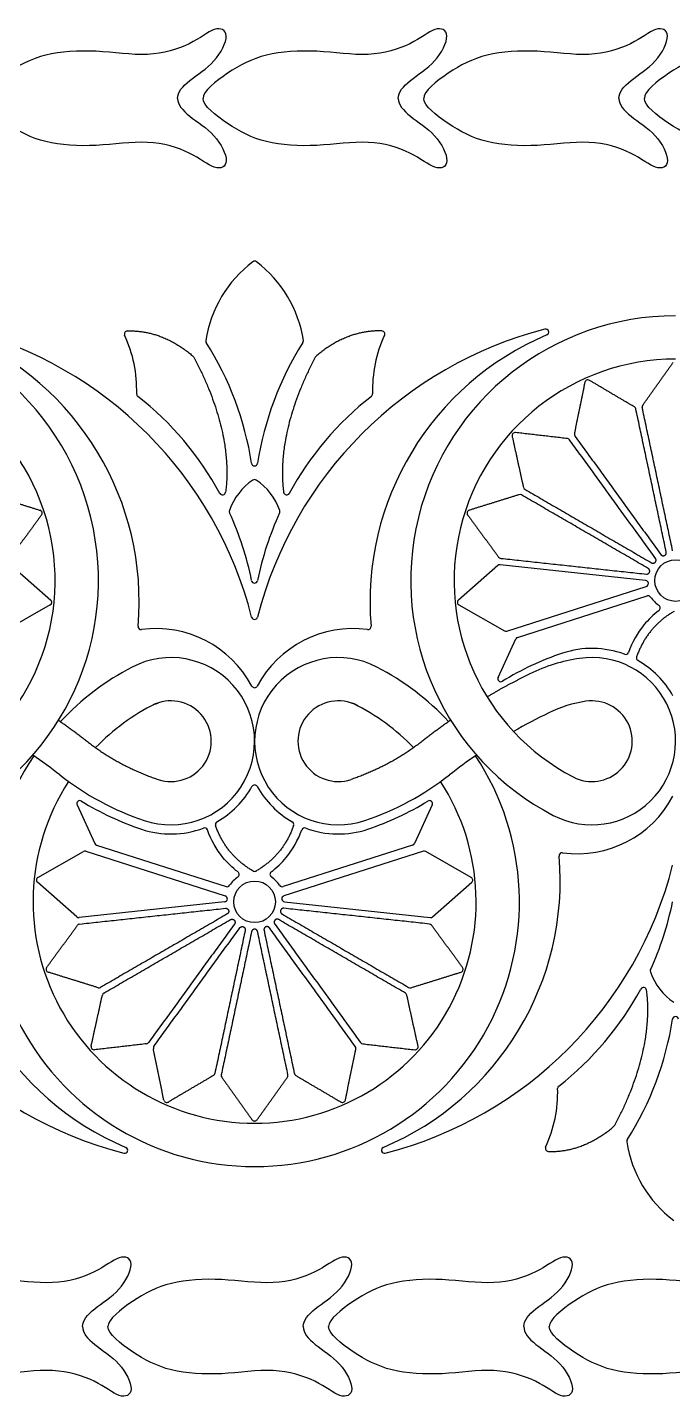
# Model space of a CAD drawing. Header units: millimetres. Extents: x -100 to 100, y -100 to 100.
# Drawn here: x 14.17 to 29.04, y -99.23 to -67.63 of the extents above; entities that cross this region are included whole.
import ezdxf

# ---------------------------------------------------------------- set-up
doc = ezdxf.new("R2010")
doc.units = ezdxf.units.MM
doc.header["$MEASUREMENT"] = 0
doc.layers.add('Layer 03', color=5, linetype='Continuous')

msp = doc.modelspace()

# ---------------------------------------------------------------- linework, layer by layer
at = {"layer": 'Layer 03'}
for p, q in [((13.805, -80.039), (14.711, -80.834)), ((25.013, -80.039), (24.107, -80.834)), ((28.423, -80.385), (25.067, -80.021)), ((25.223, -81.552), (28.437, -80.522)), ((25.472, -81.694), (28.457, -80.737)), ((14.699, -80.948), (13.652, -81.546)), ((24.119, -80.948), (25.166, -81.546)), ((25.021, -82.617), (25.429, -81.732)), ((15.316, -85.56), (15.725, -86.446)), ((23.502, -85.56), (23.094, -86.446)), ((15.767, -86.483), (18.753, -87.44)), ((23.051, -86.483), (20.066, -87.44)), ((14.414, -87.229), (15.462, -86.631)), ((15.518, -86.625), (18.732, -87.655)), ((23.3, -86.625), (20.086, -87.655)), ((24.404, -87.229), (23.357, -86.631)), ((15.309, -88.139), (14.403, -87.343)), ((23.509, -88.139), (24.416, -87.343)), ((18.719, -87.792), (15.363, -88.156)), ((20.1, -87.792), (23.455, -88.156))]:
    msp.add_line(p, q, dxfattribs=at)
for centre in [(29.114, -80.384), (19.409, -87.793)]:
    msp.add_circle(centre, 0.48, dxfattribs=at)
for centre, radius, start, end in [((21.054, -75.269), 2.8, 127.0477, 171.3906), ((19.409, -73.09), 0.0704, 52.9523, 127.0477), ((17.765, -75.269), 2.8, 8.6094, 52.9523), ((9.705, -80.384), 6.105, 297.4996, 90), ((29.114, -80.384), 6.105, 90, 242.5004), ((10.073, -80.87), 6.675, 355.1109, 67.0985), ((10.416, -83.507), 9.211, 14.3254, 75.5405), ((16.478, -74.699), 0.0704, 92.313, 204.7926), ((13.676, -75.993), 3.016, 358.3699, 24.7926), ((18.355, -74.86), 0.0704, 171.3906, 212.3831), ((28.402, -83.507), 9.211, 104.4595, 165.6746), ((20.463, -74.86), 0.0704, 327.6169, 8.6094), ((28.745, -80.87), 6.675, 112.9015, 184.8891), ((25.142, -75.993), 3.016, 155.2074, 181.6301), ((22.341, -74.699), 0.0704, 335.2074, 87.687), ((26.12, -74.656), 0.0704, 292.9015, 104.4595), ((12.167, -78.785), 7.257, 8.7502, 32.3831), ((26.651, -78.785), 7.257, 147.6169, 171.2498), ((9.705, -80.384), 5.107, 297.5, 90), ((17.949, -75.269), 0.0704, 27.8858, 48.7274), ((20.869, -75.269), 0.0704, 131.2726, 152.1142), ((29.114, -80.384), 5.107, 90, 242.5), ((27.09, -75.828), 0.0704, 59.4455, 168.4501), ((16.761, -76.081), 0.0704, 178.3699, 231.9383), ((12.272, -81.814), 7.211, 28.5007, 51.9383), ((26.546, -81.814), 7.211, 128.0617, 151.4993), ((22.057, -76.081), 0.0704, 308.0617, 1.6301), ((28.129, -76.441), 0.0704, 11.9739, 59.4455), ((28.413, -76.381), 0.0704, 144.5023, 191.9739), ((25.415, -77.042), 0.0704, 83.3932, 192.3979), ((26.849, -77.009), 0.0704, 168.4501, 215.9217), ((26.613, -77.18), 0.0704, 35.9217, 83.3932), ((19.409, -77.67), 0.0704, 188.7502, 351.2498), ((18.671, -78.339), 0.0704, 208.5007, 352.3825), ((20.16, -79.237), 1.411, 124.0307, 160.5139), ((19.409, -78.126), 0.0704, 55.9693, 124.0307), ((18.659, -79.237), 1.411, 19.4861, 55.9693), ((20.147, -78.339), 0.0704, 187.6175, 331.4993), ((25.674, -78.219), 0.0704, 192.3979, 239.8694), ((25.528, -78.471), 0.0704, 59.8694, 107.341), ((14.442, -78.831), 0.0704, 323.6544, 72.659), ((18.895, -78.79), 0.0704, 160.5139, 204.5409), ((12.272, -81.814), 7.211, 11.4156, 24.5409), ((26.546, -81.814), 7.211, 155.4591, 168.5844), ((19.923, -78.79), 0.0704, 335.4591, 19.4861), ((24.376, -78.831), 0.0704, 107.341, 216.3456), ((25.091, -79.802), 0.0704, 216.3456, 263.8172), ((25.06, -80.091), 0.0704, 83.8172, 131.2888), ((19.409, -80.373), 0.0704, 191.4156, 348.5844), ((28.416, -80.455), 0.0704, 287.765, 83.8172), ((14.665, -80.887), 0.0704, 299.7066, 48.7112), ((24.154, -80.887), 0.0704, 131.2888, 240.2934), ((28.479, -80.805), 0.0704, 33.5099, 107.765), ((29.114, -80.384), 0.691, 213.5099, 236.113), ((28.689, -81.016), 0.0704, 307.3775, 56.113), ((16.795, -81.445), 0.0704, 175.1109, 277.7055), ((17.139, -83.991), 2.499, 27.959, 97.7055), ((19.409, -81.21), 0.0704, 194.3254, 345.6746), ((21.679, -83.991), 2.499, 82.2945, 152.041), ((22.023, -81.445), 0.0704, 262.2945, 4.8891), ((25.201, -81.485), 0.0704, 240.2934, 287.765), ((25.493, -81.761), 0.0704, 107.765, 155.2366), ((28.653, -88.456), 6.747, 108.5717, 121.5567), ((27.185, -84.089), 2.14, 69.4855, 108.5717), ((27.96, -82.019), 0.0704, 249.4855, 339.7509), ((28.28, -82.169), 0.0704, 160.5333, 240.307), ((19.409, -87.793), 6.105, 117.5, 137.1136), ((17.481, -84.089), 1.928, 251.4283, 117.5), ((21.338, -84.089), 1.928, 62.5, 288.5717), ((19.409, -87.793), 6.105, 42.8864, 62.5), ((27.482, -86.083), 3.945, 98.4745, 115.9504), ((27.185, -84.089), 1.928, 242.5011, 98.4745), ((27.185, -84.089), 2.14, 29.2482, 60.307), ((25.085, -82.647), 0.0704, 155.2366, 301.5567), ((19.409, -82.786), 0.0704, 207.959, 332.041), ((19.409, -87.793), 5.107, 116.6819, 135.8742), ((17.481, -84.089), 0.93, 251.4283, 117.5), ((21.338, -84.089), 0.93, 62.5, 288.5717), ((19.409, -87.793), 5.107, 44.1258, 63.3181), ((27.482, -86.083), 2.947, 98.4745, 115.9504), ((27.185, -84.089), 0.93, 242.5, 98.4745), ((31.795, -94.945), 12.802, 115.9504, 120.0797), ((19.409, -87.793), 6.105, 146.5062, 270), ((7.023, -94.945), 12.802, 51.9283, 55.3877), ((19.409, -87.793), 6.105, 270, 33.4938), ((31.795, -94.945), 12.802, 124.6123, 128.0717), ((18.948, -79.721), 6.536, 231.9279, 251.4283), ((19.87, -79.721), 6.536, 288.5717, 308.0721), ((19.409, -87.793), 5.107, 147.1032, 270), ((17.481, -84.089), 2.14, 299.693, 330.7518), ((19.409, -85.168), 0.0704, 29.2482, 150.7518), ((19.409, -87.793), 5.107, 270, 32.8968), ((21.338, -84.089), 2.14, 209.2482, 240.307), ((15.38, -85.53), 0.0704, 58.4433, 204.7634), ((18.948, -79.721), 6.747, 238.4433, 251.4283), ((19.87, -79.721), 6.747, 288.5717, 301.5567), ((23.438, -85.53), 0.0704, 335.2366, 121.5567), ((26.844, -84.186), 2.499, 262.2945, 332.041), ((17.481, -84.089), 2.14, 251.4283, 290.5145), ((18.255, -86.159), 0.0704, 20.2491, 110.5145), ((18.576, -86.009), 0.0704, 119.693, 199.4667), ((20.243, -86.009), 0.0704, 340.5333, 60.307), ((20.563, -86.159), 0.0704, 69.4855, 159.7509), ((21.338, -84.089), 2.14, 249.4855, 288.5717), ((15.789, -86.416), 0.0704, 204.7634, 252.235), ((23.03, -86.416), 0.0704, 287.765, 335.2366), ((19.04, -87.307), 6.675, 175.1109, 247.0985), ((15.497, -86.692), 0.0704, 72.235, 119.7066), ((19.778, -87.307), 6.675, 292.9015, 4.8891), ((23.322, -86.692), 0.0704, 60.2934, 107.765), ((26.499, -86.733), 0.0704, 82.2945, 184.8891), ((18.697, -84.671), 9.211, 194.3254, 255.5405), ((18.985, -87.161), 0.0704, 303.887, 52.6225), ((19.409, -87.021), 0.0704, 240.0428, 299.9572), ((19.834, -87.161), 0.0704, 127.3775, 236.113), ((20.121, -84.671), 9.211, 284.4595, 345.6746), ((14.449, -87.29), 0.0704, 119.7066, 228.7112), ((18.774, -87.373), 0.0704, 252.235, 326.4901), ((19.409, -87.793), 0.691, 123.887, 146.4901), ((19.409, -87.793), 0.691, 33.5099, 56.113), ((20.044, -87.373), 0.0704, 213.5099, 287.765), ((24.369, -87.29), 0.0704, 311.2888, 60.2934), ((18.711, -87.722), 0.0704, 276.1828, 72.235), ((20.107, -87.722), 0.0704, 107.765, 263.8172), ((21.976, -86.363), 7.211, 335.4591, 348.5844), ((15.355, -88.086), 0.0704, 228.7112, 276.1828), ((23.463, -88.086), 0.0704, 263.8172, 311.2888), ((15.387, -88.375), 0.0704, 96.1828, 143.6544), ((23.432, -88.375), 0.0704, 36.3456, 83.8172), ((14.672, -89.347), 0.0704, 143.6544, 252.659), ((24.146, -89.347), 0.0704, 287.341, 36.3456), ((28.6, -89.388), 0.0704, 155.4591, 199.4861), ((29.864, -88.94), 1.411, 199.4861, 235.9693), ((15.823, -89.706), 0.0704, 252.659, 300.1306), ((15.969, -89.958), 0.0704, 120.1306, 167.6021), ((22.849, -89.958), 0.0704, 12.3979, 59.8694), ((22.995, -89.706), 0.0704, 239.8694, 287.341), ((21.976, -86.363), 7.211, 308.0617, 331.4993), ((28.375, -89.838), 0.0704, 7.6175, 151.4993), ((21.871, -89.392), 7.257, 327.6169, 351.2498), ((29.114, -90.507), 0.0704, 8.7502, 171.2498), ((15.71, -91.136), 0.0704, 167.6021, 276.6068), ((16.908, -90.997), 0.0704, 276.6068, 324.0783), ((17.144, -91.168), 0.0704, 144.0783, 191.5499), ((21.674, -91.168), 0.0704, 348.4501, 35.9217), ((21.91, -90.997), 0.0704, 215.9217, 263.3932), ((23.108, -91.136), 0.0704, 263.3932, 12.3979), ((18.424, -91.736), 0.0704, 300.5545, 348.0261), ((18.709, -91.797), 0.0704, 168.0261, 215.4977), ((20.109, -91.797), 0.0704, 324.5023, 11.9739), ((20.394, -91.736), 0.0704, 191.9663, 239.4455), ((23.38, -92.184), 3.016, 335.2074, 1.6301), ((26.465, -92.096), 0.0704, 128.0617, 181.6301), ((17.386, -92.349), 0.0704, 191.5499, 300.5545), ((21.433, -92.349), 0.0704, 239.4455, 348.4501), ((19.409, -92.778), 0.0704, 215.4977, 324.5023), ((27.653, -92.908), 0.0704, 311.2726, 332.1142), ((16.415, -93.522), 0.0704, 255.5405, 67.0985), ((22.403, -93.522), 0.0704, 112.9015, 284.4595), ((26.182, -93.478), 0.0704, 155.2074, 267.687), ((28.059, -93.317), 0.0704, 147.6169, 188.6094), ((30.758, -92.908), 2.8, 188.6094, 232.9523)]:
    msp.add_arc(centre, radius, start, end, dxfattribs=at)
for points, degree in [([(17.634, -69.265), (17.634, -69.12), (17.861, -68.856), (18.525, -68.454), (18.874, -67.737), (18.507, -67.575), (17.983, -68.029), (16.978, -68.335), (15.758, -68.135), (14.53, -68.207), (13.708, -68.646), (13.136, -69.099), (13.136, -69.265)], 3), ([(22.72, -69.265), (22.72, -69.12), (22.946, -68.856), (23.611, -68.454), (23.96, -67.737), (23.593, -67.575), (23.069, -68.029), (22.063, -68.335), (20.844, -68.135), (19.616, -68.207), (18.794, -68.646), (18.221, -69.099), (18.221, -69.265)], 3), ([(27.806, -69.265), (27.806, -69.12), (28.032, -68.856), (28.697, -68.454), (29.046, -67.737), (28.679, -67.575), (28.155, -68.029), (27.149, -68.335), (25.93, -68.135), (24.701, -68.207), (23.88, -68.646), (23.307, -69.099), (23.307, -69.265)], 3), ([(32.892, -69.265), (32.892, -69.12), (33.118, -68.856), (33.782, -68.454), (34.132, -67.737), (33.765, -67.575), (33.241, -68.029), (32.235, -68.335), (31.016, -68.135), (29.787, -68.207), (28.966, -68.646), (28.393, -69.099), (28.393, -69.265)], 3), ([(17.634, -69.265), (17.634, -69.41), (17.861, -69.675), (18.525, -70.077), (18.874, -70.793), (18.507, -70.956), (17.983, -70.501), (16.978, -70.195), (15.758, -70.395), (14.53, -70.323), (13.708, -69.885), (13.136, -69.432), (13.136, -69.265)], 3), ([(22.72, -69.265), (22.72, -69.41), (22.946, -69.675), (23.611, -70.077), (23.96, -70.793), (23.593, -70.956), (23.069, -70.501), (22.063, -70.195), (20.844, -70.395), (19.616, -70.323), (18.794, -69.885), (18.221, -69.432), (18.221, -69.265)], 3), ([(27.806, -69.265), (27.806, -69.41), (28.032, -69.675), (28.697, -70.077), (29.046, -70.793), (28.679, -70.956), (28.155, -70.501), (27.149, -70.195), (25.93, -70.395), (24.701, -70.323), (23.88, -69.885), (23.307, -69.432), (23.307, -69.265)], 3), ([(32.892, -69.265), (32.892, -69.41), (33.118, -69.675), (33.782, -70.077), (34.132, -70.793), (33.765, -70.956), (33.241, -70.501), (32.235, -70.195), (31.016, -70.395), (29.787, -70.323), (28.966, -69.885), (28.393, -69.432), (28.393, -69.265)], 3), ([(28.356, -76.34), (28.706, -75.849), (29.056, -75.358)], 2), ([(27.021, -75.814), (26.9, -76.405), (26.78, -76.995)], 2), ([(28.164, -76.38), (27.645, -76.074), (27.126, -75.767)], 2), ([(28.898, -79.728), (28.548, -78.077), (28.197, -76.426)], 2), ([(29.045, -79.697), (28.695, -78.046), (28.344, -76.395)], 2), ([(25.346, -77.057), (25.476, -77.646), (25.605, -78.234)], 2), ([(26.621, -77.11), (26.022, -77.041), (25.423, -76.972)], 2), ([(26.792, -77.051), (27.782, -78.417), (28.772, -79.784)], 2), ([(28.65, -79.872), (27.66, -78.506), (26.67, -77.139)], 2), ([(25.638, -78.28), (27.098, -79.127), (28.558, -79.975)], 2), ([(13.312, -78.404), (13.887, -78.584), (14.463, -78.763)], 2), ([(25.507, -78.404), (24.931, -78.584), (24.355, -78.763)], 2), ([(28.482, -80.105), (27.023, -79.257), (25.563, -78.41)], 2), ([(14.498, -78.872), (14.141, -79.358), (13.784, -79.844)], 2), ([(24.32, -78.872), (24.677, -79.358), (25.034, -79.844)], 2), ([(25.084, -79.872), (26.761, -80.054), (28.439, -80.236)], 2), ([(29.078, -81.095), (28.459, -81.452), (28.214, -82.145)], 2), ([(28.732, -81.072), (28.602, -81.172), (28.485, -81.284), (28.383, -81.409)], 3), ([(28.383, -81.409), (28.232, -81.594), (28.113, -81.807), (28.026, -82.043)], 3), ([(18.679, -86.768), (18.528, -86.583), (18.408, -86.37), (18.321, -86.134)], 3), ([(19.374, -87.082), (18.754, -86.725), (18.509, -86.032)], 2), ([(20.309, -86.032), (20.064, -86.725), (19.444, -87.082)], 2), ([(20.14, -86.768), (20.291, -86.583), (20.41, -86.37), (20.497, -86.134)], 3), ([(19.027, -87.105), (18.897, -87.006), (18.781, -86.893), (18.679, -86.768)], 3), ([(19.791, -87.105), (19.921, -87.006), (20.037, -86.893), (20.14, -86.768)], 3), ([(15.379, -88.305), (17.057, -88.123), (18.735, -87.942)], 2), ([(18.778, -88.073), (17.318, -88.92), (15.858, -89.767)], 2), ([(20.041, -88.073), (21.5, -88.92), (22.96, -89.767)], 2), ([(23.439, -88.305), (21.761, -88.123), (20.083, -87.942)], 2), ([(14.615, -89.305), (14.973, -88.819), (15.33, -88.333)], 2), ([(15.934, -89.897), (17.393, -89.05), (18.853, -88.203)], 2), ([(18.946, -88.305), (17.955, -89.672), (16.965, -91.038)], 2), ([(17.087, -91.126), (18.077, -89.76), (19.067, -88.393)], 2), ([(19.193, -88.449), (18.843, -90.1), (18.493, -91.751)], 2), ([(19.626, -88.45), (19.976, -90.1), (20.325, -91.751)], 2), ([(21.731, -91.126), (20.741, -89.76), (19.752, -88.394)], 2), ([(19.873, -88.305), (20.863, -89.672), (21.853, -91.038)], 2), ([(22.884, -89.897), (21.425, -89.05), (19.965, -88.203)], 2), ([(24.203, -89.305), (23.846, -88.819), (23.488, -88.333)], 2), ([(19.34, -88.48), (18.99, -90.131), (18.64, -91.782)], 2), ([(20.178, -91.782), (19.828, -90.131), (19.478, -88.48)], 2), ([(15.802, -89.773), (15.226, -89.594), (14.651, -89.414)], 2), ([(23.016, -89.773), (23.592, -89.594), (24.167, -89.414)], 2), ([(15.641, -91.121), (15.771, -90.532), (15.9, -89.943)], 2), ([(23.177, -91.121), (23.047, -90.532), (22.918, -89.943)], 2), ([(16.916, -91.067), (16.317, -91.136), (15.718, -91.206)], 2), ([(17.316, -92.363), (17.196, -91.773), (17.075, -91.182)], 2), ([(21.502, -92.363), (21.622, -91.773), (21.743, -91.182)], 2), ([(21.902, -91.067), (22.501, -91.136), (23.1, -91.206)], 2), ([(18.46, -91.797), (17.941, -92.103), (17.421, -92.41)], 2), ([(18.651, -91.838), (19.002, -92.328), (19.352, -92.819)], 2), ([(19.466, -92.819), (19.817, -92.328), (20.167, -91.838)], 2), ([(20.358, -91.797), (20.878, -92.103), (21.397, -92.41)], 2), ([(15.442, -97.589), (15.442, -97.444), (15.669, -97.179), (16.333, -96.777), (16.682, -96.06), (16.315, -95.898), (15.791, -96.353), (14.786, -96.659), (13.566, -96.459), (12.338, -96.531), (11.516, -96.969), (10.944, -97.422), (10.944, -97.589)], 3), ([(20.528, -97.589), (20.528, -97.444), (20.754, -97.179), (21.419, -96.777), (21.768, -96.06), (21.401, -95.898), (20.877, -96.353), (19.871, -96.659), (18.652, -96.459), (17.424, -96.531), (16.602, -96.969), (16.029, -97.422), (16.029, -97.589)], 3), ([(25.614, -97.589), (25.614, -97.444), (25.84, -97.179), (26.505, -96.777), (26.854, -96.06), (26.487, -95.898), (25.963, -96.353), (24.957, -96.659), (23.738, -96.459), (22.509, -96.531), (21.688, -96.969), (21.115, -97.422), (21.115, -97.589)], 3), ([(30.7, -97.589), (30.7, -97.444), (30.926, -97.179), (31.59, -96.777), (31.94, -96.06), (31.573, -95.898), (31.049, -96.353), (30.043, -96.659), (28.824, -96.459), (27.595, -96.531), (26.774, -96.969), (26.201, -97.422), (26.201, -97.589)], 3), ([(15.442, -97.589), (15.442, -97.734), (15.669, -97.998), (16.333, -98.4), (16.682, -99.117), (16.315, -99.279), (15.791, -98.825), (14.786, -98.518), (13.566, -98.719), (12.338, -98.647), (11.516, -98.208), (10.944, -97.755), (10.944, -97.589)], 3), ([(20.528, -97.589), (20.528, -97.734), (20.754, -97.998), (21.419, -98.4), (21.768, -99.117), (21.401, -99.279), (20.877, -98.825), (19.871, -98.518), (18.652, -98.719), (17.424, -98.647), (16.602, -98.208), (16.029, -97.755), (16.029, -97.589)], 3), ([(25.614, -97.589), (25.614, -97.734), (25.84, -97.998), (26.505, -98.4), (26.854, -99.117), (26.487, -99.279), (25.963, -98.825), (24.957, -98.518), (23.738, -98.719), (22.509, -98.647), (21.688, -98.208), (21.115, -97.755), (21.115, -97.589)], 3), ([(30.7, -97.589), (30.7, -97.734), (30.926, -97.998), (31.59, -98.4), (31.94, -99.117), (31.573, -99.279), (31.049, -98.825), (30.043, -98.518), (28.824, -98.719), (27.595, -98.647), (26.774, -98.208), (26.201, -97.755), (26.201, -97.589)], 3)]:
    msp.add_open_spline(points, degree=degree, dxfattribs=at)
for points, weights in [([(16.475, -74.629), (17.289, -74.596), (17.995, -75.216)], [0.991086190686, 0.931627267798, 0.998993724523]), ([(22.343, -74.629), (21.53, -74.596), (20.823, -75.216)], [0.991086190686, 0.931627267798, 0.998993724523]), ([(18.011, -75.236), (18.926, -76.965), (18.741, -78.349)], [0.996253518444, 0.951418316504, 0.992804499628]), ([(20.807, -75.236), (19.893, -76.965), (20.078, -78.349)], [0.996253518444, 0.951418316504, 0.992804499628]), ([(25.756, -82.536), (25.252, -82.782), (24.769, -83.067)], [0.999999997335, 0.997851911537, 0.997354930222]), ([(17.116, -83.23), (17.15, -83.218), (17.184, -83.207)], [0.998930088524, 0.99944361276, 1]), ([(21.702, -83.23), (21.668, -83.218), (21.634, -83.207)], [0.998930088524, 0.99944361276, 1]), ([(14.89, -83.606), (15.218, -83.834), (15.533, -84.081)], [0.997776199129, 0.998468414763, 1]), ([(23.928, -83.606), (23.6, -83.834), (23.285, -84.081)], [0.997776199129, 0.998468414763, 1]), ([(15.533, -84.081), (16.282, -84.668), (17.184, -84.971)], [1, 0.985555526944, 1]), ([(23.285, -84.081), (22.536, -84.668), (21.634, -84.971)], [1, 0.985555526944, 1]), ([(27.716, -92.941), (28.63, -91.213), (28.445, -89.828)], [0.996253518444, 0.951418316504, 0.992804499628]), ([(26.179, -93.549), (26.993, -93.581), (27.7, -92.961)], [0.991086190686, 0.931627267798, 0.998993724523])]:
    msp.add_rational_spline(points, weights, degree=2, dxfattribs=at)
for points, weights, knots in [([(28.558, -79.975), (28.607, -80.003), (28.645, -79.961), (28.684, -79.919), (28.65, -79.872)], [1, 0.777002532812, 1, 0.777002532812, 1], [3.7649943, 3.7649943, 3.7649943, 3.846703, 3.846703, 3.9284118, 3.9284118, 3.9284118]), ([(28.772, -79.784), (28.805, -79.83), (28.857, -79.807), (28.91, -79.784), (28.898, -79.728)], [1, 0.777002534424, 1, 0.777002534424, 1], [6.4880822, 6.4880822, 6.4880822, 6.5697909, 6.5697909, 6.6514997, 6.6514997, 6.6514997]), ([(28.439, -80.236), (28.496, -80.242), (28.514, -80.187), (28.532, -80.133), (28.482, -80.105)], [1, 0.777002534164, 1, 0.777002534164, 1], [3.7649943, 3.7649943, 3.7649943, 3.846703, 3.846703, 3.9284118, 3.9284118, 3.9284118]), ([(18.735, -87.942), (18.791, -87.936), (18.809, -87.99), (18.827, -88.044), (18.778, -88.073)], [1, 0.777002534164, 1, 0.777002534164, 1], [3.7649943, 3.7649943, 3.7649943, 3.846703, 3.846703, 3.9284118, 3.9284118, 3.9284118]), ([(20.083, -87.942), (20.027, -87.936), (20.009, -87.99), (19.991, -88.044), (20.041, -88.073)], [1, 0.777002534164, 1, 0.777002534164, 1], [3.7649943, 3.7649943, 3.7649943, 3.846703, 3.846703, 3.9284118, 3.9284118, 3.9284118]), ([(18.853, -88.203), (18.902, -88.174), (18.941, -88.216), (18.979, -88.259), (18.946, -88.305)], [1, 0.777002532812, 1, 0.777002532812, 1], [3.7649943, 3.7649943, 3.7649943, 3.846703, 3.846703, 3.9284118, 3.9284118, 3.9284118]), ([(19.067, -88.393), (19.101, -88.347), (19.153, -88.37), (19.205, -88.393), (19.193, -88.449)], [1, 0.777002534424, 1, 0.777002534424, 1], [6.4880822, 6.4880822, 6.4880822, 6.5697909, 6.5697909, 6.6514997, 6.6514997, 6.6514997]), ([(19.478, -88.48), (19.466, -88.424), (19.409, -88.424), (19.352, -88.424), (19.34, -88.48)], [1, 0.777002531931, 1, 0.777002531931, 1], [4.039016, 4.039016, 4.039016, 4.1207247, 4.1207247, 4.2024335, 4.2024335, 4.2024335]), ([(19.752, -88.394), (19.718, -88.348), (19.666, -88.371), (19.614, -88.394), (19.626, -88.45)], [1, 0.776560308122, 1, 0.776560308122, 1], [6.4871414, 6.4871414, 6.4871414, 6.5689344, 6.5689344, 6.6507274, 6.6507274, 6.6507274]), ([(19.965, -88.203), (19.916, -88.174), (19.877, -88.216), (19.839, -88.259), (19.873, -88.305)], [1, 0.777002532812, 1, 0.777002532812, 1], [3.7649943, 3.7649943, 3.7649943, 3.846703, 3.846703, 3.9284118, 3.9284118, 3.9284118])]:
    msp.add_rational_spline(points, weights, degree=2, knots=knots, dxfattribs=at)

doc.saveas('drawing.dxf')
